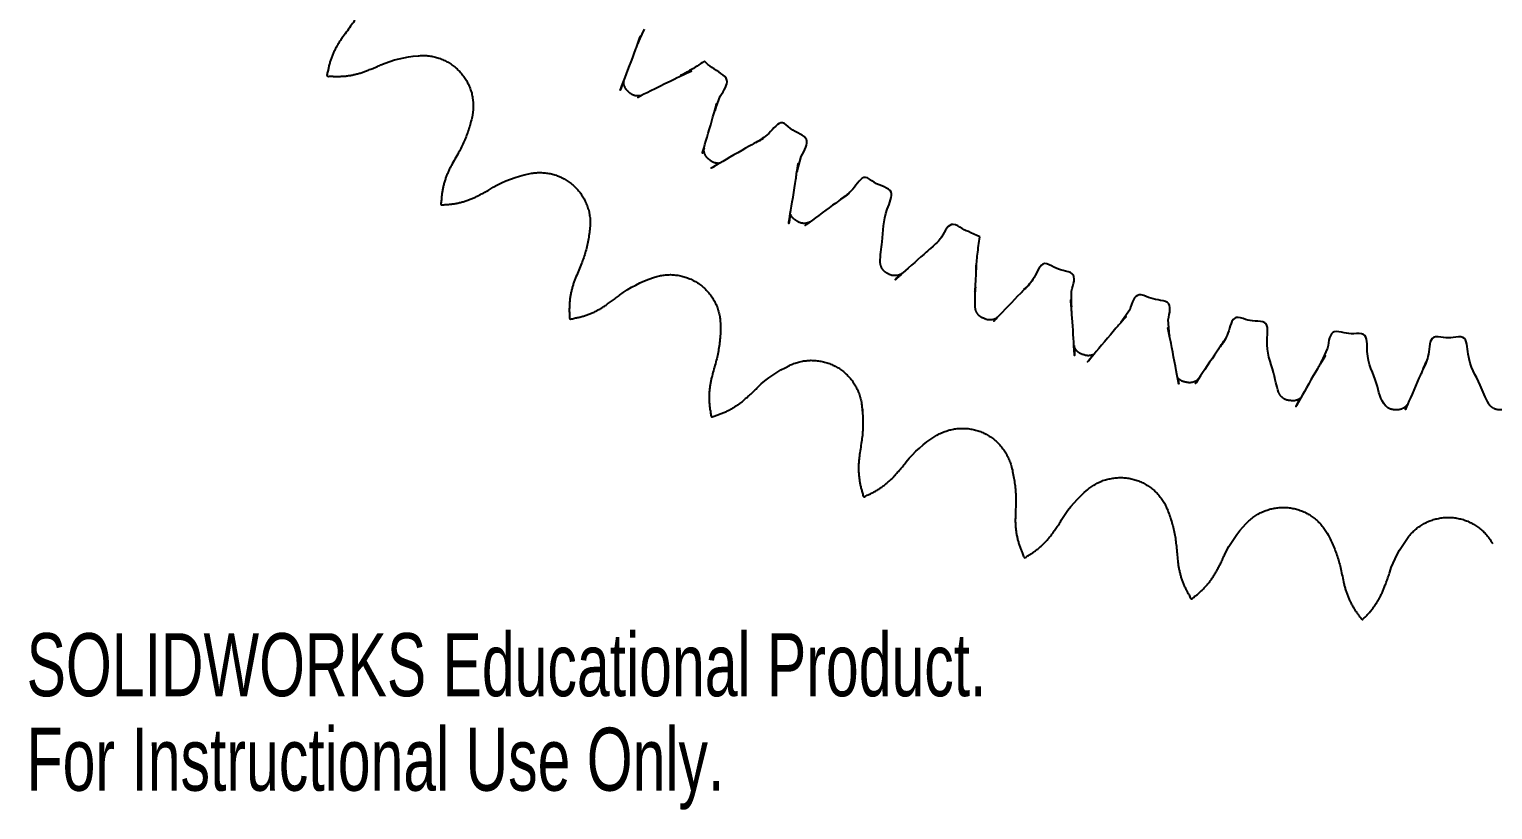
# Model space of a CAD drawing. Header units: millimetres. Extents: x -109 to 109, y -124 to 109.
# Drawn here: x -108.9 to 3.4, y -123.7 to -63.9 of the extents above; entities that cross this region are included whole.
import ezdxf

# ---------------------------------------------------------------- set-up
doc = ezdxf.new("R2010")
doc.units = ezdxf.units.MM
doc.styles.add('SLDTEXTSTYLE0', font='TXT', dxfattribs={"width": 0.7})

msp = doc.modelspace()

# ---------------------------------------------------------------- linework, layer by layer
at = {"color": 7, "linetype": 'Continuous', "lineweight": 25}
for p, q in [((-62.2, -64.94), (-61.7, -63.85)), ((-56.31, -70.11), (-55.9, -68.99)), ((-49.98, -74.75), (-49.67, -73.6)), ((-28.93, -85.14), (-28.93, -83.95)), ((-24.45, -85.36), (-25.14, -86.34)), ((-21.4, -87.34), (-21.5, -86.15)), ((-9.26, -88.31), (-9.76, -89.39)), ((-6, -108.52), (-5.82, -108.3))]:
    msp.add_line(p, q, dxfattribs=at)
for points, knots in [([(-83.72, -62.8), (-83.8, -62.94), (-83.97, -63.22), (-84.38, -63.8), (-84.76, -64.3), (-85.09, -64.77), (-85.24, -65.01), (-85.38, -65.26), (-85.51, -65.51), (-85.63, -65.77), (-85.73, -66.04), (-85.83, -66.31), (-85.9, -66.58), (-85.98, -66.87), (-86, -67.12), (-86.16, -67.5), (-85.76, -67.44), (-85.5, -67.48), (-85.21, -67.47), (-84.92, -67.46), (-84.64, -67.44), (-84.35, -67.4), (-84.07, -67.35), (-83.79, -67.28), (-83.52, -67.21), (-83.25, -67.12), (-82.96, -67), (-82.63, -66.89), (-82.28, -66.74), (-81.17, -66.21), (-80, -65.95), (-78.89, -65.87), (-78.7, -65.86), (-78.51, -65.87), (-78.32, -65.88), (-78.13, -65.91), (-77.94, -65.94), (-77.75, -65.98), (-77.57, -66.04), (-77.39, -66.1), (-77.21, -66.17), (-77.03, -66.25), (-76.86, -66.34), (-76.7, -66.43), (-76.54, -66.54), (-76.38, -66.65), (-76.23, -66.77), (-76.09, -66.89), (-75.95, -67.03), (-75.82, -67.17), (-75.69, -67.32), (-75.58, -67.47), (-75.47, -67.63), (-75.37, -67.79), (-75.28, -67.96), (-75.19, -68.13), (-75.12, -68.31), (-75.05, -68.49), (-74.99, -68.67), (-74.94, -68.85), (-74.91, -69.04), (-74.88, -69.23), (-74.86, -69.42), (-74.84, -69.61), (-74.84, -69.81), (-74.85, -70), (-74.87, -70.19), (-74.89, -70.38), (-74.95, -70.67), (-75.09, -71.2), (-75.29, -71.83), (-75.53, -72.44), (-75.74, -72.88), (-76.07, -73.5), (-76.39, -74.05), (-76.66, -74.55), (-76.78, -74.81), (-76.89, -75.07), (-76.99, -75.34), (-77.08, -75.62), (-77.15, -75.89), (-77.21, -76.17), (-77.25, -76.45), (-77.29, -76.74), (-77.28, -77), (-77.39, -77.39), (-77, -77.28), (-76.74, -77.29), (-76.45, -77.25), (-76.17, -77.21), (-75.89, -77.15), (-75.62, -77.08), (-75.34, -76.99), (-75.07, -76.89), (-74.81, -76.78), (-74.55, -76.66), (-74.27, -76.51), (-73.96, -76.36), (-73.63, -76.17), (-72.6, -75.51), (-71.47, -75.11), (-70.38, -74.89), (-70.19, -74.87), (-70, -74.85), (-69.81, -74.84), (-69.61, -74.84), (-69.42, -74.86), (-69.23, -74.88), (-69.04, -74.91), (-68.85, -74.94), (-68.67, -74.99), (-68.49, -75.05), (-68.31, -75.12), (-68.13, -75.19), (-67.96, -75.28), (-67.79, -75.37), (-67.63, -75.47), (-67.47, -75.58), (-67.32, -75.69), (-67.17, -75.82), (-67.03, -75.95), (-66.89, -76.09), (-66.77, -76.23), (-66.65, -76.38), (-66.54, -76.54), (-66.43, -76.7), (-66.34, -76.86), (-66.25, -77.03), (-66.17, -77.21), (-66.1, -77.39), (-66.04, -77.57), (-65.98, -77.75), (-65.94, -77.94), (-65.91, -78.13), (-65.88, -78.32), (-65.87, -78.51), (-65.86, -78.7), (-65.87, -78.89), (-65.89, -79.18), (-65.94, -79.57), (-66.02, -80.06), (-66.12, -80.54), (-66.25, -81.01), (-66.4, -81.48), (-66.66, -82.14), (-66.91, -82.72), (-67.12, -83.25), (-67.21, -83.52), (-67.28, -83.79), (-67.35, -84.07), (-67.4, -84.35), (-67.44, -84.64), (-67.46, -84.92), (-67.47, -85.21), (-67.48, -85.5), (-67.44, -85.76), (-67.5, -86.16), (-67.12, -86), (-66.87, -85.98), (-66.58, -85.9), (-66.31, -85.83), (-66.04, -85.73), (-65.77, -85.63), (-65.51, -85.51), (-65.26, -85.38), (-65.01, -85.24), (-64.77, -85.09), (-64.51, -84.9), (-64.22, -84.72), (-63.92, -84.49), (-62.96, -83.71), (-61.89, -83.18), (-60.84, -82.83), (-60.65, -82.78), (-60.47, -82.74), (-60.28, -82.71), (-60.09, -82.69), (-59.89, -82.68), (-59.7, -82.67), (-59.51, -82.68), (-59.32, -82.7), (-59.13, -82.72), (-58.94, -82.76), (-58.75, -82.8), (-58.57, -82.86), (-58.39, -82.92), (-58.21, -82.99), (-58.04, -83.07), (-57.87, -83.16), (-57.7, -83.26), (-57.54, -83.36), (-57.38, -83.47), (-57.24, -83.59), (-57.09, -83.72), (-56.96, -83.86), (-56.83, -84), (-56.7, -84.14), (-56.59, -84.3), (-56.48, -84.46), (-56.38, -84.62), (-56.29, -84.79), (-56.21, -84.96), (-56.13, -85.14), (-56.07, -85.32), (-56.01, -85.5), (-55.96, -85.69), (-55.92, -85.88), (-55.9, -86.07), (-55.88, -86.26), (-55.87, -86.39), (-55.87, -86.45)], [0, 0, 0, 0, 0.007781, 0.015562, 0.033408, 0.03793, 0.042452, 0.046974, 0.051496, 0.056019, 0.060542, 0.065063, 0.069586, 0.074108, 0.07863, 0.083153, 0.087675, 0.092198, 0.096721, 0.101242, 0.105765, 0.110287, 0.114809, 0.119332, 0.123854, 0.128377, 0.132899, 0.138849, 0.144802, 0.150752, 0.197274, 0.200308, 0.203342, 0.206377, 0.209411, 0.212446, 0.21548, 0.218514, 0.22155, 0.224584, 0.227619, 0.230652, 0.233688, 0.236722, 0.239756, 0.242791, 0.245826, 0.24886, 0.251895, 0.254929, 0.257964, 0.260999, 0.264033, 0.267068, 0.270101, 0.273137, 0.27617, 0.279206, 0.28224, 0.285275, 0.288309, 0.291343, 0.294378, 0.297412, 0.300448, 0.303482, 0.306516, 0.309551, 0.312585, 0.320367, 0.335924, 0.343704, 0.351485, 0.359266, 0.377112, 0.381633, 0.386156, 0.390679, 0.395201, 0.399723, 0.404245, 0.408767, 0.41329, 0.417813, 0.422335, 0.426858, 0.43138, 0.435902, 0.440425, 0.444948, 0.449471, 0.453992, 0.458514, 0.463037, 0.467559, 0.472082, 0.476603, 0.482555, 0.488507, 0.494458, 0.540979, 0.544013, 0.547048, 0.550082, 0.553116, 0.556152, 0.559186, 0.562221, 0.565255, 0.568289, 0.571324, 0.574358, 0.577394, 0.580427, 0.583463, 0.586496, 0.589531, 0.592565, 0.5956, 0.598635, 0.601669, 0.604704, 0.607738, 0.610773, 0.613808, 0.616842, 0.619876, 0.622912, 0.625945, 0.62898, 0.632014, 0.63505, 0.638084, 0.641118, 0.644153, 0.647187, 0.650222, 0.653256, 0.65629, 0.664072, 0.671854, 0.679634, 0.687415, 0.695196, 0.702976, 0.720822, 0.725344, 0.729866, 0.734389, 0.738912, 0.743433, 0.747955, 0.752478, 0.757, 0.761523, 0.766045, 0.770568, 0.775091, 0.779613, 0.784134, 0.788657, 0.793179, 0.797702, 0.802224, 0.806747, 0.811268, 0.81579, 0.820313, 0.826264, 0.832216, 0.838167, 0.884687, 0.887722, 0.890758, 0.893791, 0.896825, 0.899861, 0.902894, 0.90593, 0.908964, 0.911999, 0.915033, 0.918069, 0.921102, 0.924137, 0.927171, 0.930206, 0.93324, 0.936275, 0.93931, 0.942345, 0.94538, 0.948414, 0.951447, 0.954482, 0.957517, 0.96055, 0.963587, 0.96662, 0.969654, 0.972689, 0.975724, 0.978759, 0.981792, 0.984828, 0.987862, 0.990897, 0.993931, 0.996965, 1, 1, 1, 1]), ([(-63.29, -67.85), (-63.53, -68.44), (-63.88, -69.33), (-62.58, -65.97), (-61.82, -63.86), (-62.02, -64.42), (-62.2, -64.94)], [0, 0, 0, 0, 0.38964, 0.580373, 0.614441, 1, 1, 1, 1]), ([(-58.93, -67.41), (-58.14, -67.07), (-57.35, -66.73), (-60.45, -68.18), (-62.6, -69.28), (-62.19, -69.06), (-61.98, -68.95)], [0, 0, 0, 0, 0.453221, 0.455229, 0.720209, 1, 1, 1, 1]), ([(-57.1, -66.3), (-57.48, -66.55), (-58.07, -66.95), (-58.7, -67.28), (-58.93, -67.41)], [0, 0, 0, 0, 0.628852, 1, 1, 1, 1]), ([(-55.9, -68.99), (-55.59, -68.54), (-54.94, -67.6), (-56.4, -66.96), (-56.93, -66.46), (-57.1, -66.3)], [0, 0, 0, 0, 0.3734589, 0.79115, 1, 1, 1, 1]), ([(-61.98, -68.95), (-62, -68.95), (-62.03, -68.96), (-62.07, -68.97), (-62.12, -68.97), (-62.17, -68.97), (-62.21, -68.97), (-62.26, -68.97), (-62.3, -68.97), (-62.35, -68.96), (-62.4, -68.95), (-62.44, -68.94), (-62.48, -68.93), (-62.53, -68.92), (-62.57, -68.9), (-62.61, -68.88), (-62.65, -68.86), (-62.69, -68.84), (-62.73, -68.81), (-62.77, -68.78), (-62.81, -68.76), (-62.85, -68.72), (-62.89, -68.68), (-62.94, -68.64), (-62.98, -68.6), (-63.02, -68.56), (-63.05, -68.53), (-63.08, -68.49), (-63.11, -68.46), (-63.14, -68.42), (-63.16, -68.38), (-63.18, -68.34), (-63.2, -68.3), (-63.22, -68.25), (-63.24, -68.21), (-63.25, -68.17), (-63.27, -68.12), (-63.28, -68.08), (-63.28, -68.03), (-63.29, -67.99), (-63.29, -67.94), (-63.29, -67.9), (-63.29, -67.86), (-63.29, -67.85)], [0, 0, 0, 0, 0.023602, 0.047252, 0.070911, 0.09452, 0.118189, 0.141819, 0.165469, 0.189089, 0.212733, 0.236356, 0.260016, 0.283638, 0.307263, 0.330908, 0.354558, 0.378176, 0.401818, 0.425452, 0.449073, 0.472729, 0.50667, 0.540608, 0.574546, 0.598182, 0.621828, 0.645467, 0.669075, 0.692717, 0.716362, 0.740014, 0.763639, 0.787248, 0.810894, 0.834565, 0.858204, 0.881821, 0.905429, 0.929073, 0.952702, 0.976378, 1, 1, 1, 1]), ([(-57.13, -72.97), (-57.24, -73.33), (-57.43, -73.93), (-56.59, -71.11), (-56.01, -69.03), (-56.17, -69.59), (-56.31, -70.11)], [0, 0, 0, 0, 0.30454, 0.520683, 0.556143, 1, 1, 1, 1]), ([(-49.67, -73.6), (-49.4, -73.12), (-48.83, -72.1), (-50.35, -71.73), (-51.25, -70.66), (-52.12, -71.96), (-52.82, -72.35), (-53.15, -72.54)], [0, 0, 0, 0, 0.2188696, 0.4636763, 0.5860834, 0.8049607, 1, 1, 1, 1]), ([(-55.96, -74.13), (-55.98, -74.13), (-56.01, -74.14), (-56.06, -74.14), (-56.1, -74.13), (-56.15, -74.13), (-56.19, -74.12), (-56.24, -74.11), (-56.28, -74.1), (-56.33, -74.09), (-56.37, -74.08), (-56.41, -74.06), (-56.46, -74.04), (-56.5, -74.02), (-56.54, -73.99), (-56.58, -73.97), (-56.62, -73.94), (-56.66, -73.9), (-56.72, -73.86), (-56.76, -73.82), (-56.81, -73.79), (-56.84, -73.76), (-56.87, -73.73), (-56.9, -73.69), (-56.93, -73.66), (-56.96, -73.62), (-56.99, -73.58), (-57.01, -73.55), (-57.03, -73.51), (-57.05, -73.46), (-57.07, -73.42), (-57.09, -73.38), (-57.1, -73.33), (-57.11, -73.29), (-57.12, -73.24), (-57.13, -73.2), (-57.14, -73.15), (-57.14, -73.11), (-57.14, -73.06), (-57.14, -73.02), (-57.14, -72.98), (-57.13, -72.97)], [0, 0, 0, 0, 0.0248193, 0.0496077, 0.0744218, 0.0992109, 0.1240321, 0.1488467, 0.1736403, 0.1984827, 0.2232629, 0.2480897, 0.2728999, 0.2977018, 0.3225076, 0.3473035, 0.372117, 0.4077493, 0.4433716, 0.4790367, 0.5038221, 0.5286279, 0.5534345, 0.5782618, 0.603059, 0.6278692, 0.6526951, 0.6774919, 0.702307, 0.7271069, 0.7519217, 0.7767466, 0.8015094, 0.8263182, 0.8511773, 0.8759652, 0.9007507, 0.9255917, 0.9503838, 0.9751853, 1, 1, 1, 1]), ([(-53.15, -72.54), (-52.66, -72.28), (-52.13, -71.99), (-54.17, -73.1), (-57.34, -74.96), (-56.52, -74.47), (-55.96, -74.13)], [0, 0, 0, 0, 0.382809, 0.419619, 0.612394, 1, 1, 1, 1]), ([(-50.49, -78.03), (-50.61, -78.67), (-50.79, -79.62), (-50.16, -75.95), (-49.84, -73.59), (-49.92, -74.2), (-49.98, -74.75)], [0, 0, 0, 0, 0.386239, 0.580555, 0.618987, 1, 1, 1, 1]), ([(-41.91, -82.57), (-41.92, -82.58), (-41.95, -82.59), (-41.99, -82.62), (-42.03, -82.64), (-42.07, -82.66), (-42.11, -82.68), (-42.15, -82.7), (-42.2, -82.71), (-42.24, -82.73), (-42.29, -82.74), (-42.33, -82.74), (-42.38, -82.75), (-42.42, -82.75), (-42.47, -82.75), (-42.51, -82.75), (-42.56, -82.75), (-42.61, -82.75), (-42.65, -82.74), (-42.7, -82.73), (-42.74, -82.72), (-42.79, -82.7), (-42.83, -82.69), (-42.87, -82.67), (-42.92, -82.65), (-42.97, -82.62), (-43.03, -82.59), (-43.08, -82.56), (-43.13, -82.54), (-43.17, -82.51), (-43.21, -82.48), (-43.24, -82.46), (-43.28, -82.43), (-43.31, -82.4), (-43.34, -82.36), (-43.37, -82.33), (-43.4, -82.29), (-43.43, -82.25), (-43.46, -82.22), (-43.48, -82.18), (-43.5, -82.14), (-43.52, -82.09), (-43.54, -82.05), (-43.55, -82.01), (-43.56, -81.96), (-43.58, -81.92), (-43.58, -81.87), (-43.59, -81.83), (-43.6, -81.78), (-43.62, -81.22), (-43.35, -79.82), (-43.4, -78.15), (-42.34, -76.07), (-43.91, -75.85), (-44.9, -74.86), (-45.66, -76.23), (-46.32, -76.68), (-46.63, -76.89)], [0, 0, 0, 0, 0.003668, 0.007339, 0.011006, 0.014679, 0.018356, 0.022027, 0.025694, 0.02937, 0.033037, 0.036707, 0.040382, 0.044054, 0.047724, 0.051392, 0.055068, 0.058736, 0.062412, 0.066083, 0.069752, 0.073427, 0.077093, 0.080762, 0.084435, 0.089711, 0.094986, 0.100257, 0.103923, 0.107594, 0.111269, 0.114939, 0.118611, 0.122284, 0.12595, 0.129622, 0.133292, 0.136969, 0.140638, 0.144309, 0.147979, 0.151651, 0.155324, 0.158991, 0.162668, 0.166339, 0.170009, 0.173683, 0.177352, 0.181024, 0.307317, 0.510057, 0.617294, 0.737227, 0.797203, 0.904441, 1, 1, 1, 1]), ([(-46.63, -76.89), (-46.19, -76.58), (-45.71, -76.24), (-47.47, -77.5), (-49.83, -79.25), (-49.33, -78.87), (-49.03, -78.65)], [0, 0, 0, 0, 0.443856, 0.479317, 0.695461, 1, 1, 1, 1]), ([(-49.03, -78.65), (-49.04, -78.65), (-49.07, -78.66), (-49.11, -78.68), (-49.16, -78.7), (-49.2, -78.71), (-49.25, -78.72), (-49.29, -78.73), (-49.34, -78.74), (-49.38, -78.74), (-49.43, -78.74), (-49.47, -78.74), (-49.52, -78.74), (-49.57, -78.73), (-49.61, -78.73), (-49.66, -78.72), (-49.7, -78.71), (-49.75, -78.69), (-49.79, -78.68), (-49.83, -78.66), (-49.87, -78.64), (-49.91, -78.62), (-49.96, -78.59), (-50.01, -78.56), (-50.06, -78.52), (-50.11, -78.49), (-50.16, -78.46), (-50.19, -78.43), (-50.23, -78.41), (-50.26, -78.37), (-50.3, -78.34), (-50.33, -78.31), (-50.36, -78.27), (-50.38, -78.23), (-50.41, -78.2), (-50.43, -78.16), (-50.46, -78.12), (-50.48, -78.07), (-50.49, -78.05), (-50.49, -78.03)], [0, 0, 0, 0, 0.026081, 0.052215, 0.078304, 0.104412, 0.130528, 0.156616, 0.182717, 0.208795, 0.2349, 0.261039, 0.287106, 0.313212, 0.339314, 0.365412, 0.391569, 0.417665, 0.443761, 0.469865, 0.495964, 0.522093, 0.548182, 0.585634, 0.623133, 0.660615, 0.686751, 0.712834, 0.738933, 0.765059, 0.79116, 0.817256, 0.843327, 0.869478, 0.895552, 0.921671, 0.947773, 0.973896, 1, 1, 1, 1]), ([(-35.95, -79.77), (-35.95, -79.77), (-35.95, -79.77), (-36.75, -79.4), (-37.28, -79.2), (-38.23, -78.51), (-38.64, -79.3), (-38.9, -79.81)], [0, 0, 0, 0, 0.0000029, 0.2088588, 0.4177082, 0.6265531, 1, 1, 1, 1]), ([(-38.9, -79.81), (-39.02, -79.97), (-39.15, -80.14), (-40.27, -81.12), (-43.1, -83.63), (-42.39, -82.99), (-41.91, -82.57)], [0, 0, 0, 0, 0.384349, 0.441499, 0.626221, 1, 1, 1, 1]), ([(-36.24, -82.3), (-36.21, -81.9), (-36.15, -81.05), (-36.02, -80.22), (-35.95, -79.77)], [0, 0, 0, 0, 0.471231, 1, 1, 1, 1]), ([(-36.3, -83.64), (-36.33, -83.98), (-36.36, -84.35), (-36.26, -83.01), (-36.3, -83.07), (-36.26, -83.31), (-36.23, -81.59), (-36.24, -81.97), (-36.24, -82.3)], [0, 0, 0, 0, 0.283991, 0.30779, 0.460598, 0.680891, 0.720901, 1, 1, 1, 1]), ([(-28.93, -83.95), (-28.76, -83.4), (-28.49, -82.55), (-29.61, -82.36), (-30.26, -82.14), (-31.25, -81.52), (-31.72, -83), (-32.29, -83.56), (-32.57, -83.82)], [0, 0, 0, 0, 0.21888, 0.34127, 0.463679, 0.586085, 0.804956, 1, 1, 1, 1]), ([(-32.57, -83.82), (-32.15, -83.4), (-31.71, -82.95), (-33.29, -84.56), (-35.29, -86.67), (-34.87, -86.22), (-34.63, -85.96)], [0, 0, 0, 0, 0.446142, 0.474438, 0.702738, 1, 1, 1, 1]), ([(-34.63, -85.96), (-34.64, -85.97), (-34.66, -85.99), (-34.7, -86.01), (-34.74, -86.04), (-34.79, -86.06), (-34.83, -86.08), (-34.87, -86.09), (-34.91, -86.11), (-34.96, -86.12), (-35, -86.13), (-35.05, -86.14), (-35.09, -86.14), (-35.14, -86.14), (-35.19, -86.15), (-35.23, -86.14), (-35.28, -86.14), (-35.32, -86.14), (-35.37, -86.13), (-35.41, -86.12), (-35.46, -86.11), (-35.5, -86.09), (-35.55, -86.07), (-35.61, -86.05), (-35.67, -86.02), (-35.72, -86), (-35.77, -85.98), (-35.81, -85.96), (-35.85, -85.94), (-35.89, -85.91), (-35.93, -85.89), (-35.97, -85.86), (-36, -85.83), (-36.03, -85.8), (-36.07, -85.76), (-36.1, -85.73), (-36.12, -85.69), (-36.15, -85.65), (-36.18, -85.61), (-36.2, -85.57), (-36.22, -85.53), (-36.24, -85.49), (-36.26, -85.45), (-36.27, -85.4), (-36.28, -85.36), (-36.29, -85.32), (-36.3, -85.27), (-36.31, -85.22), (-36.31, -85.18), (-36.33, -84.65), (-36.32, -84.14), (-36.3, -83.64)], [0, 0, 0, 0, 0.012247, 0.02447, 0.036726, 0.04897, 0.061197, 0.07342, 0.08566, 0.097911, 0.110158, 0.122372, 0.134634, 0.146865, 0.159095, 0.171326, 0.183561, 0.195802, 0.208047, 0.22028, 0.23252, 0.24475, 0.256983, 0.274562, 0.29214, 0.309719, 0.32195, 0.334195, 0.34642, 0.358668, 0.370918, 0.383152, 0.395386, 0.407626, 0.419865, 0.432096, 0.444342, 0.456579, 0.468819, 0.481048, 0.49328, 0.505534, 0.517765, 0.529996, 0.542246, 0.554477, 0.566719, 0.578948, 0.591192, 0.603428, 1, 1, 1, 1]), ([(-28.73, -88.11), (-28.69, -88.78), (-28.63, -89.76), (-28.85, -86.2), (-29.02, -84.09), (-28.98, -84.64), (-28.93, -85.14)], [0, 0, 0, 0, 0.3949866, 0.5752636, 0.6135028, 1, 1, 1, 1]), ([(-21.5, -86.15), (-21.38, -85.59), (-21.19, -84.72), (-22.32, -84.63), (-22.98, -84.46), (-24.01, -83.96), (-24.28, -84.81), (-24.45, -85.36)], [0, 0, 0, 0, 0.271911, 0.423954, 0.576032, 0.728089, 1, 1, 1, 1]), ([(-55.87, -86.45), (-55.87, -86.61), (-55.86, -87.1), (-55.92, -87.92), (-56.06, -88.73), (-56.27, -89.57), (-56.45, -90.18), (-56.59, -90.73), (-56.65, -91.01), (-56.69, -91.29), (-56.72, -91.58), (-56.74, -91.86), (-56.74, -92.15), (-56.73, -92.44), (-56.71, -92.72), (-56.68, -93.01), (-56.61, -93.26), (-56.62, -93.67), (-56.27, -93.47), (-56.02, -93.41), (-55.74, -93.3), (-55.48, -93.19), (-55.22, -93.07), (-54.97, -92.93), (-54.73, -92.78), (-54.49, -92.63), (-54.26, -92.46), (-54.04, -92.28), (-53.81, -92.06), (-53.54, -91.84), (-53.27, -91.58), (-52.41, -90.69), (-51.41, -90.03), (-50.41, -89.56), (-50.23, -89.49), (-50.05, -89.43), (-49.87, -89.37), (-49.68, -89.33), (-49.49, -89.29), (-49.3, -89.27), (-49.11, -89.25), (-48.92, -89.24), (-48.73, -89.25), (-48.54, -89.26), (-48.34, -89.28), (-48.16, -89.31), (-47.97, -89.35), (-47.78, -89.4), (-47.6, -89.46), (-47.42, -89.53), (-47.24, -89.6), (-47.07, -89.69), (-46.9, -89.78), (-46.74, -89.88), (-46.58, -89.99), (-46.43, -90.11), (-46.29, -90.23), (-46.15, -90.37), (-46.01, -90.5), (-45.89, -90.65), (-45.77, -90.8), (-45.66, -90.96), (-45.55, -91.12), (-45.46, -91.28), (-45.37, -91.46), (-45.29, -91.63), (-45.23, -91.81), (-45.16, -91.99), (-45.11, -92.18), (-45.07, -92.36), (-45.05, -92.49), (-45.04, -92.55)], [0, 0, 0, 0, 0.022639, 0.067905, 0.113169, 0.135806, 0.187728, 0.200885, 0.214042, 0.227201, 0.24036, 0.253514, 0.266675, 0.279832, 0.292987, 0.306145, 0.319302, 0.332463, 0.345622, 0.35878, 0.371934, 0.385095, 0.398252, 0.41141, 0.424568, 0.437726, 0.45088, 0.464041, 0.477199, 0.494511, 0.511828, 0.529146, 0.664496, 0.673327, 0.682155, 0.690982, 0.69981, 0.708643, 0.717472, 0.7263, 0.735126, 0.743959, 0.752786, 0.761616, 0.770443, 0.779274, 0.788103, 0.796933, 0.805763, 0.814592, 0.823419, 0.832246, 0.841078, 0.849907, 0.858734, 0.867565, 0.876393, 0.88522, 0.894051, 0.902879, 0.911709, 0.920538, 0.92937, 0.938196, 0.947024, 0.955853, 0.964684, 0.973513, 0.982341, 0.991172, 1, 1, 1, 1]), ([(-55.87, -86.45), (-55.87, -86.78), (-55.87, -87.27), (-55.92, -87.76), (-55.94, -87.92)], [0, 0, 0, 0, 0.666622, 1, 1, 1, 1]), ([(-25.14, -86.34), (-24.77, -85.93), (-24.36, -85.48), (-25.9, -87.22), (-28.24, -90.05), (-27.64, -89.3), (-27.23, -88.8)], [0, 0, 0, 0, 0.38281, 0.419619, 0.612395, 1, 1, 1, 1]), ([(-20.76, -90.6), (-20.7, -90.99), (-20.59, -91.66), (-21.16, -88.52), (-21.66, -86.21), (-21.53, -86.8), (-21.4, -87.34)], [0, 0, 0, 0, 0.3060305, 0.5257526, 0.5691973, 1, 1, 1, 1]), ([(-11.36, -92.16), (-11.38, -92.17), (-11.4, -92.18), (-11.44, -92.21), (-11.48, -92.23), (-11.52, -92.25), (-11.56, -92.27), (-11.6, -92.29), (-11.65, -92.3), (-11.69, -92.32), (-11.74, -92.33), (-11.78, -92.34), (-11.83, -92.34), (-11.87, -92.35), (-11.92, -92.35), (-11.97, -92.35), (-12.01, -92.35), (-12.06, -92.34), (-12.12, -92.33), (-12.19, -92.32), (-12.25, -92.32), (-12.3, -92.31), (-12.34, -92.3), (-12.39, -92.29), (-12.43, -92.27), (-12.48, -92.26), (-12.52, -92.24), (-12.56, -92.22), (-12.6, -92.2), (-12.64, -92.17), (-12.68, -92.15), (-12.71, -92.12), (-12.75, -92.09), (-12.78, -92.06), (-12.82, -92.03), (-12.85, -91.99), (-12.88, -91.96), (-12.9, -91.92), (-12.93, -91.88), (-12.95, -91.84), (-12.98, -91.8), (-12.99, -91.76), (-13.01, -91.72), (-13.19, -91.21), (-13.45, -89.81), (-14.12, -88.31), (-13.71, -86.23), (-14.87, -86.26), (-15.53, -86.14), (-16.61, -85.71), (-16.82, -87.24), (-17.29, -87.9), (-17.52, -88.2)], [0, 0, 0, 0, 0.003759, 0.007534, 0.011301, 0.015071, 0.018833, 0.022608, 0.026374, 0.030142, 0.033904, 0.037678, 0.041447, 0.04521, 0.048978, 0.052751, 0.056514, 0.060283, 0.065698, 0.071105, 0.076521, 0.080283, 0.084055, 0.087819, 0.091593, 0.095358, 0.099128, 0.102898, 0.106659, 0.110431, 0.114197, 0.117969, 0.12173, 0.125507, 0.129269, 0.133041, 0.136804, 0.140573, 0.144343, 0.148113, 0.151881, 0.155648, 0.159419, 0.163186, 0.289056, 0.497135, 0.607194, 0.668752, 0.730302, 0.791856, 0.901919, 1, 1, 1, 1]), ([(-17.52, -88.2), (-17.21, -87.76), (-16.88, -87.28), (-18.1, -89.06), (-19.72, -91.52), (-19.38, -90.98), (-19.17, -90.67)], [0, 0, 0, 0, 0.443855, 0.47932, 0.695461, 1, 1, 1, 1]), ([(-3.14, -92.62), (-3.15, -92.64), (-3.16, -92.66), (-3.19, -92.7), (-3.22, -92.73), (-3.25, -92.76), (-3.29, -92.8), (-3.32, -92.83), (-3.36, -92.85), (-3.4, -92.88), (-3.43, -92.91), (-3.48, -92.93), (-3.52, -92.95), (-3.56, -92.97), (-3.6, -92.99), (-3.64, -93), (-3.69, -93.01), (-3.73, -93.02), (-3.78, -93.03), (-3.82, -93.04), (-3.87, -93.04), (-3.92, -93.04), (-3.97, -93.04), (-4.03, -93.04), (-4.1, -93.03), (-4.15, -93.03), (-4.21, -93.03), (-4.25, -93.02), (-4.3, -93.02), (-4.34, -93.01), (-4.39, -92.99), (-4.43, -92.98), (-4.47, -92.96), (-4.52, -92.95), (-4.56, -92.92), (-4.6, -92.9), (-4.64, -92.88), (-4.68, -92.85), (-4.71, -92.82), (-4.75, -92.79), (-4.78, -92.76), (-5.23, -92.3), (-5.46, -90.68), (-6.38, -89.21), (-6.14, -87.1), (-7.29, -87.23), (-7.97, -87.16), (-9.07, -86.85), (-9.18, -87.74), (-9.26, -88.31)], [0, 0, 0, 0, 0.004094, 0.00819, 0.012281, 0.016379, 0.020475, 0.024569, 0.028664, 0.032759, 0.036857, 0.04095, 0.045047, 0.049144, 0.05324, 0.057335, 0.06143, 0.065526, 0.069621, 0.073716, 0.077812, 0.081908, 0.086003, 0.091885, 0.097766, 0.103649, 0.107744, 0.11184, 0.115934, 0.12003, 0.124127, 0.12822, 0.132316, 0.136413, 0.14051, 0.144602, 0.148699, 0.152792, 0.15689, 0.160987, 0.165085, 0.169176, 0.333872, 0.560036, 0.679668, 0.74657, 0.813471, 0.880373, 1, 1, 1, 1]), ([(4.75, -92.79), (4.74, -92.8), (4.71, -92.82), (4.68, -92.85), (4.64, -92.88), (4.6, -92.9), (4.56, -92.92), (4.52, -92.95), (4.47, -92.96), (4.43, -92.98), (4.39, -92.99), (4.34, -93.01), (4.3, -93.02), (4.25, -93.02), (4.21, -93.03), (4.15, -93.03), (4.1, -93.03), (4.03, -93.04), (3.97, -93.04), (3.92, -93.04), (3.87, -93.04), (3.82, -93.04), (3.78, -93.03), (3.73, -93.02), (3.69, -93.01), (3.64, -93), (3.6, -92.99), (3.56, -92.97), (3.52, -92.95), (3.48, -92.93), (3.43, -92.91), (3.4, -92.88), (3.36, -92.85), (3.32, -92.83), (3.29, -92.8), (3.25, -92.76), (3.22, -92.73), (3.19, -92.7), (3.16, -92.66), (3.14, -92.62), (2.84, -92.15), (2.38, -90.79), (1.43, -89.42), (1.47, -87.3), (0.34, -87.53), (-0.34, -87.53), (-1.48, -87.29), (-1.42, -88.84), (-1.77, -89.56), (-1.93, -89.9)], [0, 0, 0, 0, 0.003797, 0.007596, 0.011391, 0.015189, 0.018983, 0.022781, 0.026579, 0.030376, 0.03417, 0.037968, 0.041765, 0.045561, 0.049357, 0.053154, 0.058607, 0.064059, 0.069512, 0.073309, 0.077106, 0.080902, 0.084698, 0.088495, 0.092292, 0.096088, 0.099885, 0.103681, 0.10748, 0.111277, 0.115072, 0.118871, 0.122667, 0.126464, 0.130258, 0.134056, 0.137855, 0.141647, 0.145445, 0.14924, 0.153038, 0.28365, 0.493309, 0.604211, 0.666231, 0.72825, 0.79027, 0.901172, 1, 1, 1, 1]), ([(-27.23, -88.8), (-27.25, -88.81), (-27.28, -88.82), (-27.32, -88.84), (-27.36, -88.85), (-27.41, -88.86), (-27.45, -88.87), (-27.5, -88.88), (-27.54, -88.88), (-27.59, -88.89), (-27.64, -88.89), (-27.68, -88.89), (-27.73, -88.88), (-27.77, -88.88), (-27.82, -88.87), (-27.86, -88.86), (-27.92, -88.84), (-27.97, -88.82), (-28.03, -88.8), (-28.09, -88.79), (-28.14, -88.77), (-28.18, -88.75), (-28.23, -88.73), (-28.27, -88.71), (-28.31, -88.69), (-28.35, -88.66), (-28.38, -88.64), (-28.42, -88.61), (-28.45, -88.58), (-28.49, -88.55), (-28.52, -88.51), (-28.55, -88.48), (-28.58, -88.44), (-28.6, -88.4), (-28.63, -88.36), (-28.65, -88.32), (-28.67, -88.28), (-28.69, -88.24), (-28.7, -88.2), (-28.72, -88.15), (-28.73, -88.12), (-28.73, -88.11)], [0, 0, 0, 0, 0.024752, 0.049609, 0.074391, 0.099225, 0.124009, 0.148834, 0.173607, 0.198442, 0.223233, 0.248036, 0.27286, 0.297652, 0.32247, 0.347319, 0.372086, 0.407741, 0.443395, 0.478999, 0.503795, 0.528631, 0.553419, 0.578245, 0.603043, 0.627855, 0.652649, 0.67746, 0.70228, 0.727089, 0.751909, 0.776715, 0.801538, 0.826353, 0.851144, 0.875922, 0.900745, 0.925575, 0.950394, 0.975172, 1, 1, 1, 1]), ([(-9.76, -89.39), (-9.47, -88.92), (-9.16, -88.41), (-10.34, -90.38), (-12.13, -93.56), (-11.67, -92.72), (-11.36, -92.16)], [0, 0, 0, 0, 0.383722, 0.419655, 0.611708, 1, 1, 1, 1]), ([(-1.93, -89.9), (-1.71, -89.41), (-1.46, -88.88), (-2.36, -90.85), (-3.53, -93.55), (-3.28, -92.97), (-3.14, -92.62)], [0, 0, 0, 0, 0.443856, 0.479317, 0.69546, 1, 1, 1, 1]), ([(-19.17, -90.67), (-19.18, -90.68), (-19.21, -90.7), (-19.24, -90.73), (-19.28, -90.76), (-19.31, -90.79), (-19.35, -90.82), (-19.39, -90.84), (-19.43, -90.86), (-19.47, -90.88), (-19.52, -90.9), (-19.56, -90.91), (-19.6, -90.93), (-19.65, -90.94), (-19.69, -90.95), (-19.74, -90.95), (-19.78, -90.96), (-19.83, -90.96), (-19.88, -90.96), (-19.92, -90.96), (-19.97, -90.95), (-20.01, -90.95), (-20.07, -90.94), (-20.12, -90.92), (-20.19, -90.91), (-20.25, -90.9), (-20.3, -90.89), (-20.34, -90.87), (-20.38, -90.86), (-20.43, -90.84), (-20.47, -90.82), (-20.51, -90.8), (-20.55, -90.77), (-20.59, -90.75), (-20.63, -90.72), (-20.66, -90.69), (-20.7, -90.66), (-20.73, -90.63), (-20.75, -90.61), (-20.76, -90.6)], [0, 0, 0, 0, 0.026101, 0.052202, 0.078325, 0.104442, 0.130547, 0.156656, 0.182755, 0.208829, 0.234942, 0.261073, 0.287135, 0.313264, 0.33934, 0.365481, 0.39158, 0.417695, 0.443777, 0.469887, 0.49597, 0.522094, 0.548193, 0.585708, 0.623168, 0.660695, 0.686755, 0.712889, 0.738946, 0.765081, 0.791182, 0.817308, 0.843368, 0.869473, 0.895591, 0.921713, 0.947814, 0.973915, 1, 1, 1, 1]), ([(-45.04, -92.55), (-45.02, -92.72), (-44.95, -93.2), (-44.92, -93.86), (-44.94, -94.51), (-44.97, -95.01), (-45.07, -95.7), (-45.17, -96.33), (-45.24, -96.89), (-45.27, -97.18), (-45.27, -97.46), (-45.27, -97.75), (-45.25, -98.03), (-45.22, -98.32), (-45.18, -98.6), (-45.12, -98.88), (-45.05, -99.16), (-44.96, -99.4), (-44.92, -99.81), (-44.59, -99.57), (-44.35, -99.48), (-44.09, -99.34), (-43.84, -99.2), (-43.6, -99.05), (-43.37, -98.88), (-43.15, -98.7), (-42.93, -98.52), (-42.72, -98.32), (-42.52, -98.12), (-42.32, -97.88), (-42.08, -97.62), (-41.84, -97.34), (-41.1, -96.35), (-40.19, -95.57), (-39.25, -94.98), (-39.08, -94.89), (-38.91, -94.81), (-38.73, -94.73), (-38.55, -94.67), (-38.37, -94.61), (-38.18, -94.56), (-37.99, -94.52), (-37.8, -94.49), (-37.61, -94.47), (-37.42, -94.46), (-37.23, -94.46), (-37.04, -94.47), (-36.85, -94.48), (-36.66, -94.51), (-36.47, -94.55), (-36.28, -94.59), (-36.1, -94.65), (-35.92, -94.71), (-35.74, -94.78), (-35.57, -94.86), (-35.4, -94.95), (-35.23, -95.05), (-35.07, -95.16), (-34.92, -95.27), (-34.77, -95.39), (-34.63, -95.52), (-34.49, -95.65), (-34.36, -95.8), (-34.24, -95.94), (-34.13, -96.1), (-34.02, -96.26), (-33.92, -96.42), (-33.83, -96.59), (-33.75, -96.76), (-33.67, -96.94), (-33.61, -97.12), (-33.53, -97.4), (-33.47, -97.62), (-33.44, -97.78)], [0, 0, 0, 0, 0.022139, 0.0664, 0.088536, 0.110675, 0.13281, 0.183581, 0.196449, 0.209315, 0.22218, 0.235045, 0.247914, 0.26078, 0.273647, 0.286512, 0.299379, 0.312245, 0.32511, 0.337978, 0.350843, 0.363707, 0.376575, 0.38944, 0.402308, 0.415173, 0.428039, 0.440906, 0.453773, 0.466639, 0.483568, 0.500502, 0.517434, 0.649789, 0.658421, 0.667055, 0.67569, 0.684324, 0.692957, 0.70159, 0.710223, 0.718857, 0.72749, 0.736126, 0.744758, 0.753393, 0.762022, 0.770657, 0.779292, 0.787924, 0.79656, 0.805193, 0.813825, 0.82246, 0.831091, 0.839727, 0.848361, 0.856992, 0.865629, 0.87426, 0.882892, 0.891529, 0.90016, 0.908796, 0.917429, 0.926062, 0.934695, 0.943328, 0.951964, 0.960596, 0.96923, 0.97786, 1, 1, 1, 1]), ([(-45.04, -92.55), (-45, -92.88), (-44.94, -93.37), (-44.93, -93.86), (-44.93, -94.02)], [0, 0, 0, 0, 0.666567, 1, 1, 1, 1]), ([(-33.44, -97.78), (-33.37, -98.11), (-33.28, -98.59), (-33.24, -99.08), (-33.22, -99.24)], [0, 0, 0, 0, 0.666604, 1, 1, 1, 1]), ([(-33.22, -99.24), (-33.21, -99.41), (-33.19, -99.73), (-33.2, -100.44), (-33.23, -101.07), (-33.24, -101.64), (-33.22, -101.92), (-33.2, -102.21), (-33.16, -102.49), (-33.11, -102.77), (-33.04, -103.05), (-32.96, -103.33), (-32.87, -103.6), (-32.77, -103.87), (-32.65, -104.1), (-32.56, -104.49), (-32.27, -104.22), (-32.03, -104.1), (-31.8, -103.93), (-31.57, -103.76), (-31.35, -103.58), (-31.14, -103.39), (-30.93, -103.19), (-30.74, -102.97), (-30.56, -102.75), (-30.38, -102.53), (-30.21, -102.26), (-30.01, -101.98), (-29.8, -101.67), (-29.19, -100.6), (-28.37, -99.72), (-27.51, -99.02), (-27.36, -98.91), (-27.2, -98.81), (-27.03, -98.71), (-26.86, -98.62), (-26.68, -98.54), (-26.51, -98.47), (-26.32, -98.41), (-26.14, -98.36), (-25.95, -98.32), (-25.76, -98.28), (-25.57, -98.26), (-25.38, -98.24), (-25.19, -98.24), (-25, -98.24), (-24.81, -98.25), (-24.62, -98.27), (-24.43, -98.31), (-24.24, -98.35), (-24.06, -98.4), (-23.87, -98.46), (-23.69, -98.53), (-23.52, -98.6), (-23.35, -98.69), (-23.18, -98.78), (-23.02, -98.89), (-22.86, -99), (-22.71, -99.11), (-22.56, -99.24), (-22.43, -99.37), (-22.29, -99.51), (-22.17, -99.66), (-22.05, -99.81), (-21.94, -99.96), (-21.84, -100.13), (-21.74, -100.29), (-21.66, -100.47), (-21.61, -100.58), (-21.58, -100.64)], [0, 0, 0, 0, 0.024895, 0.049773, 0.10685, 0.12133, 0.135822, 0.150258, 0.164769, 0.179234, 0.193686, 0.208152, 0.222615, 0.2371, 0.251541, 0.266011, 0.280468, 0.294938, 0.309406, 0.323877, 0.33834, 0.352798, 0.367271, 0.381734, 0.396212, 0.41068, 0.425155, 0.444188, 0.463221, 0.482278, 0.631103, 0.640811, 0.650517, 0.660226, 0.669933, 0.679642, 0.689348, 0.699057, 0.708765, 0.718473, 0.728181, 0.737889, 0.7476, 0.757305, 0.767015, 0.776722, 0.78643, 0.796137, 0.805845, 0.815556, 0.825264, 0.834969, 0.844677, 0.854384, 0.864094, 0.873801, 0.883513, 0.893218, 0.902929, 0.912635, 0.922343, 0.932052, 0.941758, 0.951466, 0.961177, 0.970883, 0.980587, 0.990319, 1, 1, 1, 1]), ([(-21.58, -100.64), (-21.52, -100.79), (-21.34, -101.25), (-21.16, -101.88), (-21.01, -102.52), (-20.93, -103.01), (-20.85, -103.71), (-20.8, -104.34), (-20.74, -104.9), (-20.69, -105.19), (-20.63, -105.46), (-20.56, -105.74), (-20.48, -106.01), (-20.38, -106.28), (-20.27, -106.55), (-20.15, -106.8), (-20.01, -107.07), (-19.86, -107.27), (-19.73, -107.66), (-19.47, -107.34), (-19.25, -107.2), (-19.04, -107.01), (-18.83, -106.81), (-18.63, -106.6), (-18.45, -106.39), (-18.27, -106.16), (-18.1, -105.93), (-17.95, -105.69), (-17.8, -105.44), (-17.66, -105.16), (-17.49, -104.86), (-17.33, -104.52), (-16.85, -103.39), (-16.15, -102.41), (-15.38, -101.62), (-15.23, -101.49), (-15.09, -101.36), (-14.93, -101.25), (-14.78, -101.14), (-14.61, -101.04), (-14.44, -100.95), (-14.27, -100.87), (-14.09, -100.79), (-13.91, -100.73), (-13.73, -100.67), (-13.54, -100.62), (-13.36, -100.58), (-13.17, -100.56), (-12.98, -100.54), (-12.78, -100.53), (-12.59, -100.53), (-12.4, -100.53), (-12.21, -100.55), (-12.02, -100.58), (-11.83, -100.62), (-11.65, -100.66), (-11.46, -100.72), (-11.28, -100.78), (-11.1, -100.86), (-10.93, -100.94), (-10.76, -101.03), (-10.6, -101.13), (-10.44, -101.24), (-10.28, -101.35), (-10.14, -101.47), (-9.99, -101.6), (-9.86, -101.74), (-9.73, -101.88), (-9.61, -102.03), (-9.5, -102.18), (-9.39, -102.34), (-9.24, -102.6), (-9.06, -102.94), (-8.85, -103.39), (-8.67, -103.84), (-8.5, -104.31), (-8.36, -104.78), (-8.2, -105.46), (-8.08, -106.09), (-7.95, -106.64), (-7.86, -106.91), (-7.77, -107.18), (-7.67, -107.45), (-7.55, -107.71), (-7.42, -107.96), (-7.28, -108.21), (-7.13, -108.45), (-6.95, -108.71), (-6.85, -108.85), (-6.54, -109.2), (-6.6, -109.13), (-6.6, -109.13)], [0, 0, 0, 0, 0.0169785, 0.0509549, 0.0679386, 0.0849359, 0.101917, 0.1408925, 0.1507733, 0.1606489, 0.1705075, 0.1804012, 0.1902839, 0.2001416, 0.2100265, 0.2198936, 0.2297587, 0.2396396, 0.2495203, 0.2594038, 0.2692763, 0.2791423, 0.2890151, 0.2989045, 0.3087697, 0.3186486, 0.3285318, 0.3384, 0.3482704, 0.3581291, 0.3711217, 0.3841286, 0.3971376, 0.4987039, 0.5053353, 0.511962, 0.5185902, 0.5252092, 0.5318393, 0.5384526, 0.5450861, 0.5517131, 0.5583325, 0.5649634, 0.5715929, 0.5782151, 0.5848391, 0.5914666, 0.5980921, 0.6047181, 0.6113454, 0.6179696, 0.6245951, 0.6312209, 0.6378483, 0.6444772, 0.6510997, 0.6577287, 0.6643507, 0.6709753, 0.6776076, 0.6842356, 0.6908472, 0.6974828, 0.7041076, 0.7107301, 0.7173553, 0.723993, 0.7305998, 0.7372393, 0.743867, 0.7504937, 0.7674875, 0.7844576, 0.8014692, 0.8184298, 0.8354408, 0.852408, 0.891381, 0.901265, 0.91113, 0.9209957, 0.930881, 0.9407717, 0.9506231, 0.9605139, 0.9703701, 0.9802648, 0.9901276, 0.9999996, 1, 1, 1, 1]), ([(-21.58, -100.64), (-21.46, -100.95), (-21.29, -101.41), (-21.17, -101.88), (-21.12, -102.04)], [0, 0, 0, 0, 0.666808, 1, 1, 1, 1]), ([(-5.82, -108.3), (-5.76, -108.22), (-5.65, -108.07), (-5.49, -107.83), (-5.34, -107.59), (-5.2, -107.34), (-5.08, -107.08), (-4.97, -106.82), (-4.86, -106.52), (-4.73, -106.2), (-4.6, -105.85), (-4.26, -104.66), (-3.68, -103.61), (-3.02, -102.73), (-2.89, -102.58), (-2.76, -102.44), (-2.62, -102.31), (-2.48, -102.18), (-2.33, -102.07), (-2.17, -101.95), (-2.01, -101.85), (-1.84, -101.76), (-1.67, -101.67), (-1.5, -101.59), (-1.32, -101.52), (-1.13, -101.46), (-0.95, -101.41), (-0.76, -101.37), (-0.57, -101.33), (-0.38, -101.31), (-0.19, -101.29), (0, -101.29), (0.19, -101.29), (0.38, -101.31), (0.57, -101.33), (0.76, -101.37), (0.95, -101.41), (1.13, -101.46), (1.32, -101.52), (1.5, -101.59), (1.67, -101.67), (1.84, -101.76), (2.01, -101.85), (2.17, -101.95), (2.33, -102.07), (2.48, -102.18), (2.62, -102.31), (2.76, -102.44), (2.89, -102.58), (3.02, -102.73), (3.19, -102.96), (3.32, -103.15), (3.41, -103.29)], [0, 0, 0, 0, 0.0206594, 0.0412807, 0.0618928, 0.0825285, 0.1032249, 0.1238215, 0.1444886, 0.1716357, 0.1987887, 0.2259131, 0.4382124, 0.4520612, 0.4659086, 0.4797727, 0.4936195, 0.5074655, 0.5213252, 0.5351673, 0.5490047, 0.5628825, 0.5767036, 0.5905736, 0.6044081, 0.6182655, 0.6321039, 0.6459629, 0.6598107, 0.6736531, 0.6875057, 0.7013527, 0.7151997, 0.7290522, 0.7428947, 0.7567425, 0.7706014, 0.7844398, 0.7982972, 0.8121317, 0.8260017, 0.8398228, 0.8537006, 0.867538, 0.8813801, 0.8952398, 0.9090858, 0.9229326, 0.9367967, 0.9506441, 0.9644929, 1, 1, 1, 1]), ([(-6.6, -109.13), (-6.6, -109.13), (-6.6, -109.13), (-6.36, -108.91), (-6.2, -108.74), (-6.07, -108.6), (-6, -108.52)], [0, 0, 0, 0, 0.0000122, 0.3331027, 0.6665844, 1, 1, 1, 1])]:
    msp.add_open_spline(points, degree=3, knots=knots, dxfattribs=at)

# ---------------------------------------------------------------- texts
at = {"color": 7, "linetype": 'Continuous', "char_height": 4.8336, "attachment_point": 1, "style": 'SLDTEXTSTYLE0'}
for s, insert in [('SOLIDWORKS Educational Product.', (-109.13, -110.17)), ('For Instructional Use Only.', (-109.13, -117.42))]:
    msp.add_mtext(s, dxfattribs=dict(at, insert=insert))

doc.saveas('drawing.dxf')
